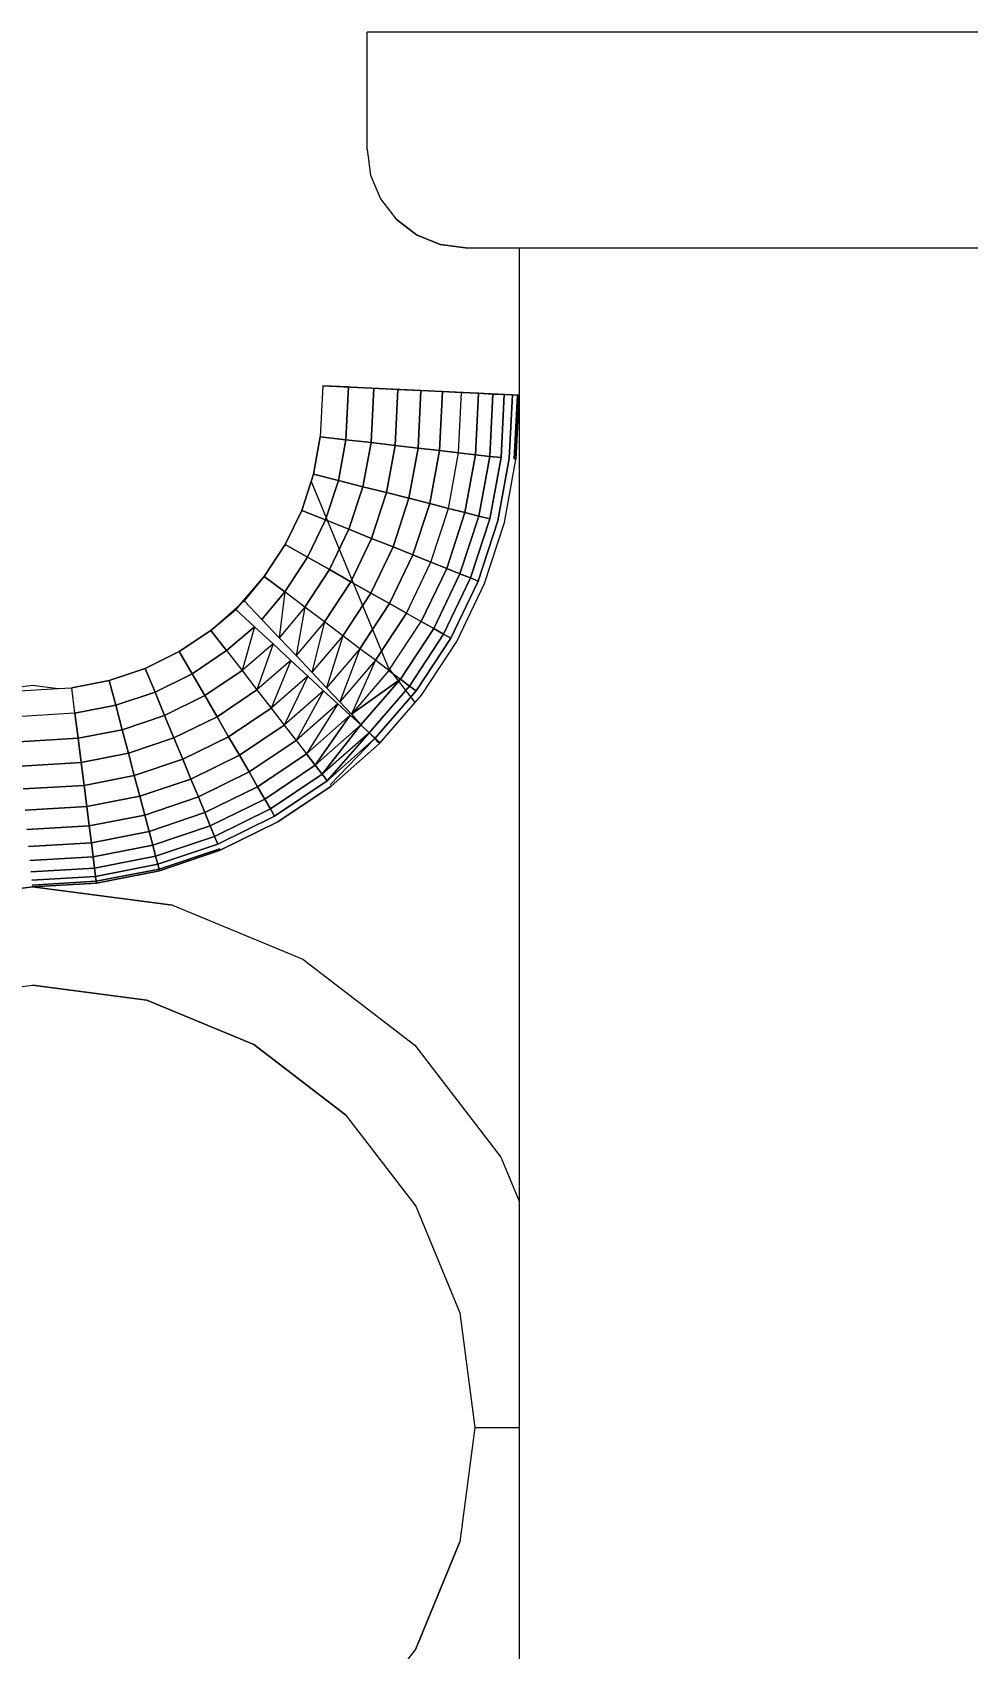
# Model space of a CAD drawing. Header units: inches. Extents: x -827 to 154, y -802 to 207.
# Drawn here: x 56.222 to 56.847, y -95.556 to -94.476 of the extents above; entities that cross this region are included whole.
import ezdxf

# ---------------------------------------------------------------- set-up
doc = ezdxf.new("R2010")
doc.units = ezdxf.units.IN
doc.header["$MEASUREMENT"] = 0
for name, color, linetype, lineweight in [('A-ANNO-DIMS', 211, 'Continuous', 9), ('A-ANNO-DIMS-48', 211, 'Continuous', 9), ('Layer0', 7, 'Continuous', 9), ('welding_bench_skp', 8, 'Continuous', 9)]:
    doc.layers.add(name, color=color, linetype=linetype, lineweight=lineweight)
doc.styles.add('Arial', font='arial.ttf', dxfattribs={"height": 4.5})
doc.dimstyles.new('Linear_-_3_32__Arial', dxfattribs={"dimscale": 12, "dimtxt": 4.591167, "dimasz": 0.5, "dimexe": 0.375, "dimexo": 0.25, "dimgap": 0.25, "dimtad": 1, "dimdec": 5, "dimrnd": 0.03125, "dimzin": 1, "dimdsep": 46, "dimlunit": 4, "dimtxsty": 'Arial', "dimblk1": 'OBLIQUE', "dimblk2": 'OBLIQUE', "dimsah": 1, "dimcen": 0.09, "dimdle": 0.375, "dimazin": 0, "dimtfac": 1, "dimtdec": 4, "dimtix": 1, "dimtmove": 0, "dimatfit": 3, "dimfxl": 1, "dimtvp": 1, "dimtfill": 1, "dimfrac": 2, "dimtolj": 1, "dimtzin": 0, "dimarcsym": 2})

# ---------------------------------------------------------------- blocks, each defined once
blk = doc.blocks.new('welding_bench_skp_12-403467-Level 1')
at = {"layer": 'Layer0'}
for p, q in [((7.375, 12.8086), (2.125, 12.8086)), ((2.125, 12.6595), (2.125, 12.8086)), ((2.125, 12.6595), (2.125, 12.8086)), ((2.125, 12.6595), (2.1293, 12.6271)), ((2.125, 12.6595), (2.1293, 12.6271)), ((2.1293, 12.6271), (2.1417, 12.597)), ((2.1293, 12.6271), (2.1417, 12.597)), ((2.1417, 12.597), (2.1616, 12.5711)), ((2.1417, 12.597), (2.1616, 12.5711)), ((2.1616, 12.5711), (2.1875, 12.5512)), ((2.1875, 12.5512), (2.1616, 12.5711)), ((2.1875, 12.5512), (2.2176, 12.5388)), ((2.2176, 12.5388), (2.1875, 12.5512)), ((2.2176, 12.5388), (2.25, 12.5345)), ((2.25, 12.5345), (2.2176, 12.5388)), ((2.25, 12.5345), (2.318, 12.5345)), ((2.25, 12.5345), (2.318, 12.5345)), ((2.318, 12.5345), (2.318, 9.5345)), ((2.318, 12.5345), (7.1862, 12.5345)), ((2.318, 12.5345), (2.318, 9.5345)), ((2.318, 12.5345), (7.1862, 12.5345)), ((2.0686, 12.3592), (2.0654, 12.2943)), ((2.0686, 12.3592), (2.0654, 12.2943)), ((2.0686, 12.3592), (2.318, 12.347)), ((2.318, 12.347), (2.0686, 12.3592)), ((2.1012, 12.3576), (2.0686, 12.3592)), ((2.0686, 12.3592), (2.1012, 12.3576)), ((2.1012, 12.3576), (2.0979, 12.2905)), ((2.0979, 12.2905), (2.1012, 12.3576)), ((2.1012, 12.3576), (2.1332, 12.356)), ((2.1012, 12.3576), (2.1332, 12.356)), ((2.1298, 12.2868), (2.1332, 12.356)), ((2.1332, 12.356), (2.1298, 12.2868)), ((2.1332, 12.356), (2.1641, 12.3545)), ((2.1332, 12.356), (2.1641, 12.3545)), ((2.1606, 12.2833), (2.1641, 12.3545)), ((2.1641, 12.3545), (2.1606, 12.2833)), ((2.1641, 12.3545), (2.1933, 12.3531)), ((2.1641, 12.3545), (2.1933, 12.3531)), ((2.1897, 12.2799), (2.1933, 12.3531)), ((2.1933, 12.3531), (2.1897, 12.2799)), ((2.1933, 12.3531), (2.2205, 12.3518)), ((2.1933, 12.3531), (2.2205, 12.3518)), ((2.2168, 12.2768), (2.2205, 12.3518)), ((2.2205, 12.3518), (2.2168, 12.2768)), ((2.2205, 12.3518), (2.245, 12.3506)), ((2.2205, 12.3518), (2.245, 12.3506)), ((2.2412, 12.2739), (2.245, 12.3506)), ((2.2412, 12.2739), (2.245, 12.3506)), ((2.245, 12.3506), (2.2665, 12.3495)), ((2.2665, 12.3495), (2.245, 12.3506)), ((2.2627, 12.2714), (2.2665, 12.3495)), ((2.2665, 12.3495), (2.2627, 12.2714)), ((2.2665, 12.3495), (2.2846, 12.3486)), ((2.2846, 12.3486), (2.2665, 12.3495)), ((2.2807, 12.2693), (2.2846, 12.3486)), ((2.2846, 12.3486), (2.2807, 12.2693)), ((2.299, 12.3479), (2.2846, 12.3486)), ((2.2846, 12.3486), (2.299, 12.3479)), ((2.299, 12.3479), (2.2951, 12.2677)), ((2.2951, 12.2677), (2.299, 12.3479)), ((2.299, 12.3479), (2.3095, 12.3474)), ((2.3095, 12.3474), (2.299, 12.3479)), ((2.3056, 12.2665), (2.3095, 12.3474)), ((2.3095, 12.3474), (2.3056, 12.2665)), ((2.3159, 12.3471), (2.3095, 12.3474)), ((2.3095, 12.3474), (2.3159, 12.3471)), ((2.3159, 12.3471), (2.3119, 12.2657)), ((2.3119, 12.2657), (2.3159, 12.3471)), ((2.314, 12.2655), (2.318, 12.347)), ((2.314, 12.2655), (2.318, 12.347)), ((2.318, 12.347), (2.314, 12.2655)), ((2.318, 12.347), (2.314, 12.2655)), ((2.314, 12.2655), (2.318, 12.347)), ((2.318, 12.347), (2.3159, 12.3471)), ((2.3159, 12.3471), (2.318, 12.347)), ((2.0567, 12.2467), (2.0654, 12.2943)), ((2.0654, 12.2943), (2.0567, 12.2467)), ((2.0654, 12.2943), (2.0979, 12.2905)), ((2.0979, 12.2905), (2.0654, 12.2943)), ((2.0884, 12.2387), (2.0979, 12.2905)), ((2.0979, 12.2905), (2.0884, 12.2387)), ((2.1298, 12.2868), (2.0979, 12.2905)), ((2.0979, 12.2905), (2.1298, 12.2868)), ((2.1195, 12.2308), (2.1298, 12.2868)), ((2.1298, 12.2868), (2.1195, 12.2308)), ((2.1606, 12.2833), (2.1298, 12.2868)), ((2.1298, 12.2868), (2.1606, 12.2833)), ((2.1606, 12.2833), (2.1495, 12.2232)), ((2.1495, 12.2232), (2.1606, 12.2833)), ((2.1897, 12.2799), (2.1606, 12.2833)), ((2.1606, 12.2833), (2.1897, 12.2799)), ((2.178, 12.216), (2.1897, 12.2799)), ((2.1897, 12.2799), (2.178, 12.216)), ((2.1897, 12.2799), (2.2168, 12.2768)), ((2.2168, 12.2768), (2.1897, 12.2799)), ((2.2044, 12.2093), (2.2168, 12.2768)), ((2.2168, 12.2768), (2.2044, 12.2093)), ((2.2168, 12.2768), (2.2412, 12.2739)), ((2.2412, 12.2739), (2.2168, 12.2768)), ((2.2282, 12.2032), (2.2412, 12.2739)), ((2.2282, 12.2032), (2.2412, 12.2739)), ((2.2627, 12.2714), (2.2412, 12.2739)), ((2.2412, 12.2739), (2.2627, 12.2714)), ((2.2491, 12.1979), (2.2627, 12.2714)), ((2.2627, 12.2714), (2.2491, 12.1979)), ((2.2627, 12.2714), (2.2807, 12.2693)), ((2.2807, 12.2693), (2.2627, 12.2714)), ((2.2807, 12.2693), (2.2668, 12.1935)), ((2.2668, 12.1935), (2.2807, 12.2693)), ((2.2807, 12.2693), (2.2951, 12.2677)), ((2.2951, 12.2677), (2.2807, 12.2693)), ((2.2951, 12.2677), (2.2808, 12.1899)), ((2.2808, 12.1899), (2.2951, 12.2677)), ((2.3056, 12.2665), (2.291, 12.1873)), ((2.291, 12.1873), (2.3056, 12.2665)), ((2.2993, 12.1852), (2.314, 12.2655)), ((2.2993, 12.1852), (2.314, 12.2655)), ((2.0417, 12.2007), (2.0567, 12.2467)), ((2.0567, 12.2467), (2.0417, 12.2007)), ((2.0536, 12.2373), (2.1519, 12)), ((2.0536, 12.2373), (2.1519, 12)), ((2.0884, 12.2387), (2.0567, 12.2467)), ((2.0567, 12.2467), (2.0884, 12.2387)), ((2.0884, 12.2387), (2.072, 12.1886)), ((2.072, 12.1886), (2.0884, 12.2387)), ((2.0884, 12.2387), (2.1195, 12.2308)), ((2.1195, 12.2308), (2.0884, 12.2387)), ((2.1018, 12.1766), (2.1195, 12.2308)), ((2.1195, 12.2308), (2.1018, 12.1766)), ((2.1195, 12.2308), (2.1495, 12.2232)), ((2.1495, 12.2232), (2.1195, 12.2308)), ((2.1495, 12.2232), (2.1306, 12.1651)), ((2.1306, 12.1651), (2.1495, 12.2232)), ((2.1495, 12.2232), (2.178, 12.216)), ((2.178, 12.216), (2.1495, 12.2232)), ((2.1579, 12.1542), (2.178, 12.216)), ((2.178, 12.216), (2.1579, 12.1542)), ((2.178, 12.216), (2.2044, 12.2093)), ((2.2044, 12.2093), (2.178, 12.216)), ((2.1831, 12.1441), (2.2044, 12.2093)), ((2.2044, 12.2093), (2.1831, 12.1441)), ((2.2044, 12.2093), (2.2282, 12.2032)), ((2.2282, 12.2032), (2.2044, 12.2093)), ((2.0208, 12.1572), (2.0417, 12.2007)), ((2.0417, 12.2007), (2.0208, 12.1572)), ((2.0417, 12.2007), (2.072, 12.1886)), ((2.072, 12.1886), (2.0417, 12.2007)), ((2.0492, 12.1411), (2.072, 12.1886)), ((2.072, 12.1886), (2.0492, 12.1411)), ((2.072, 12.1886), (2.1018, 12.1766)), ((2.1018, 12.1766), (2.072, 12.1886)), ((2.206, 12.1349), (2.2282, 12.2032)), ((2.206, 12.1349), (2.2282, 12.2032)), ((2.2491, 12.1979), (2.226, 12.1269)), ((2.226, 12.1269), (2.2491, 12.1979)), ((2.2491, 12.1979), (2.2282, 12.2032)), ((2.2282, 12.2032), (2.2491, 12.1979)), ((2.2668, 12.1935), (2.2429, 12.1201)), ((2.2429, 12.1201), (2.2668, 12.1935)), ((2.2491, 12.1979), (2.2668, 12.1935)), ((2.2668, 12.1935), (2.2491, 12.1979)), ((2.2808, 12.1899), (2.2563, 12.1147)), ((2.2563, 12.1147), (2.2808, 12.1899)), ((2.2668, 12.1935), (2.2808, 12.1899)), ((2.2808, 12.1899), (2.2668, 12.1935)), ((2.0772, 12.1253), (2.1018, 12.1766)), ((2.1018, 12.1766), (2.0772, 12.1253)), ((2.1018, 12.1766), (2.1306, 12.1651)), ((2.1306, 12.1651), (2.1018, 12.1766)), ((2.2661, 12.1108), (2.291, 12.1873)), ((2.291, 12.1873), (2.2661, 12.1108)), ((2.274, 12.1076), (2.2993, 12.1852)), ((2.274, 12.1076), (2.2993, 12.1852)), ((1.9942, 12.1166), (2.0208, 12.1572)), ((2.0208, 12.1572), (1.9942, 12.1166)), ((2.0492, 12.1411), (2.0208, 12.1572)), ((2.0208, 12.1572), (2.0492, 12.1411)), ((2.1042, 12.11), (2.1306, 12.1651)), ((2.1306, 12.1651), (2.1042, 12.11)), ((2.1297, 12.0956), (2.1579, 12.1542)), ((2.1579, 12.1542), (2.1297, 12.0956)), ((2.1579, 12.1542), (2.1306, 12.1651)), ((2.1306, 12.1651), (2.1579, 12.1542)), ((2.1831, 12.1441), (2.1579, 12.1542)), ((2.1579, 12.1542), (2.1831, 12.1441)), ((2.0202, 12.0969), (2.0492, 12.1411)), ((2.0492, 12.1411), (2.0202, 12.0969)), ((2.0772, 12.1253), (2.0492, 12.1411)), ((2.0492, 12.1411), (2.0772, 12.1253)), ((2.1831, 12.1441), (2.1534, 12.0822)), ((2.1534, 12.0822), (2.1831, 12.1441)), ((2.1748, 12.0701), (2.206, 12.1349)), ((2.1748, 12.0701), (2.206, 12.1349)), ((2.1831, 12.1441), (2.206, 12.1349)), ((2.206, 12.1349), (2.1831, 12.1441)), ((2.1936, 12.0595), (2.226, 12.1269)), ((2.226, 12.1269), (2.1936, 12.0595)), ((2.226, 12.1269), (2.206, 12.1349)), ((2.206, 12.1349), (2.226, 12.1269)), ((2.2429, 12.1201), (2.226, 12.1269)), ((2.226, 12.1269), (2.2429, 12.1201)), ((1.9942, 12.1166), (1.963, 12.0805)), ((1.963, 12.0805), (1.9942, 12.1166)), ((1.9942, 12.1166), (1.9688, 12.0857)), ((1.9942, 12.1166), (1.9688, 12.0857)), ((2.0202, 12.0969), (1.9942, 12.1166)), ((1.9942, 12.1166), (2.0202, 12.0969)), ((2.0459, 12.0776), (2.0772, 12.1253)), ((2.0772, 12.1253), (2.0459, 12.0776)), ((2.0706, 12.0589), (2.1042, 12.11)), ((2.1042, 12.11), (2.0706, 12.0589)), ((2.1042, 12.11), (2.0772, 12.1253)), ((2.0772, 12.1253), (2.1042, 12.11)), ((2.1297, 12.0956), (2.1042, 12.11)), ((2.1042, 12.11), (2.1297, 12.0956)), ((2.2429, 12.1201), (2.2095, 12.0505)), ((2.2095, 12.0505), (2.2429, 12.1201)), ((2.2563, 12.1147), (2.2221, 12.0434)), ((2.2221, 12.0434), (2.2563, 12.1147)), ((2.2661, 12.1108), (2.2312, 12.0382)), ((2.2312, 12.0382), (2.2661, 12.1108)), ((2.2387, 12.034), (2.274, 12.1076)), ((2.2387, 12.034), (2.274, 12.1076)), ((2.2563, 12.1147), (2.2429, 12.1201)), ((2.2429, 12.1201), (2.2563, 12.1147)), ((2.2661, 12.1108), (2.2563, 12.1147)), ((2.2563, 12.1147), (2.2661, 12.1108)), ((1.963, 12.0805), (1.9688, 12.0857)), ((1.9912, 12.062), (1.9688, 12.0857)), ((2.0202, 12.0969), (1.9912, 12.062)), ((1.9912, 12.062), (2.0202, 12.0969)), ((2.0202, 12.0969), (2.0132, 12.0387)), ((2.0202, 12.0969), (2.0132, 12.0387)), ((2.0459, 12.0776), (2.0202, 12.0969)), ((2.0459, 12.0776), (2.0202, 12.0969)), ((2.1297, 12.0956), (2.094, 12.0412)), ((2.094, 12.0412), (2.1297, 12.0956)), ((2.1297, 12.0956), (2.1534, 12.0822)), ((2.1534, 12.0822), (2.1297, 12.0956)), ((1.963, 12.0805), (1.9264, 12.0481)), ((1.9264, 12.0481), (1.963, 12.0805)), ((1.9264, 12.0481), (1.958, 12.0747)), ((1.958, 12.0747), (1.9264, 12.0481)), ((1.963, 12.0805), (1.958, 12.0747)), ((1.958, 12.0747), (1.9819, 12.0526)), ((2.0459, 12.0776), (2.0132, 12.0387)), ((2.0459, 12.0776), (2.0132, 12.0387)), ((2.0459, 12.0776), (2.0345, 12.0162)), ((2.0459, 12.0776), (2.0345, 12.0162)), ((2.0706, 12.0589), (2.0459, 12.0776)), ((2.0706, 12.0589), (2.0459, 12.0776)), ((2.1157, 12.0248), (2.1534, 12.0822)), ((2.1534, 12.0822), (2.1157, 12.0248)), ((2.1354, 12.01), (2.1748, 12.0701)), ((2.1748, 12.0701), (2.1354, 12.01)), ((2.1748, 12.0701), (2.1534, 12.0822)), ((2.1534, 12.0822), (2.1748, 12.0701)), ((2.1748, 12.0701), (2.1936, 12.0595)), ((2.1748, 12.0701), (2.1936, 12.0595)), ((1.8862, 12.0212), (1.9264, 12.0481)), ((1.9264, 12.0481), (1.8862, 12.0212)), ((1.9264, 12.0481), (1.9463, 12.0223)), ((1.9463, 12.0223), (1.9264, 12.0481)), ((1.9819, 12.0526), (1.9463, 12.0223)), ((1.9463, 12.0223), (1.9819, 12.0526)), ((1.9819, 12.0526), (1.9659, 11.9969)), ((1.9819, 12.0526), (1.9659, 11.9969)), ((2.0054, 12.0308), (1.9819, 12.0526)), ((1.9912, 12.062), (2.0132, 12.0387)), ((2.0706, 12.0589), (2.0345, 12.0162)), ((2.0706, 12.0589), (2.0345, 12.0162)), ((2.0706, 12.0589), (2.0546, 11.9949)), ((2.0706, 12.0589), (2.0546, 11.9949)), ((2.094, 12.0412), (2.0706, 12.0589)), ((2.094, 12.0412), (2.0706, 12.0589)), ((2.1526, 11.997), (2.1936, 12.0595)), ((2.1526, 11.997), (2.1936, 12.0595)), ((2.2095, 12.0505), (2.1671, 11.986)), ((2.1671, 11.986), (2.2095, 12.0505)), ((2.1936, 12.0595), (2.2095, 12.0505)), ((2.2095, 12.0505), (2.1936, 12.0595)), ((2.2095, 12.0505), (2.2221, 12.0434)), ((2.2221, 12.0434), (2.2095, 12.0505)), ((2.0054, 12.0308), (1.9659, 11.9969)), ((2.0054, 12.0308), (1.9659, 11.9969)), ((2.0054, 12.0308), (1.9849, 11.9723)), ((2.0054, 12.0308), (1.9849, 11.9723)), ((2.0281, 12.0098), (2.0054, 12.0308)), ((2.0132, 12.0387), (2.0345, 12.0162)), ((2.094, 12.0412), (2.0546, 11.9949)), ((2.094, 12.0412), (2.0546, 11.9949)), ((2.094, 12.0412), (2.0733, 11.9752)), ((2.094, 12.0412), (2.0733, 11.9752)), ((2.1157, 12.0248), (2.0733, 11.9752)), ((2.1157, 12.0248), (2.0733, 11.9752)), ((2.1157, 12.0248), (2.0902, 11.9573)), ((2.1157, 12.0248), (2.0902, 11.9573)), ((2.1157, 12.0248), (2.094, 12.0412)), ((2.1157, 12.0248), (2.094, 12.0412)), ((2.1354, 12.01), (2.1157, 12.0248)), ((2.1354, 12.01), (2.1157, 12.0248)), ((2.2221, 12.0434), (2.1787, 11.9773)), ((2.1787, 11.9773), (2.2221, 12.0434)), ((2.2312, 12.0382), (2.1871, 11.971)), ((2.1871, 11.971), (2.2312, 12.0382)), ((2.1939, 11.9658), (2.2387, 12.034)), ((2.1939, 11.9658), (2.2387, 12.034)), ((2.2221, 12.0434), (2.2312, 12.0382)), ((2.2312, 12.0382), (2.2221, 12.0434)), ((1.8428, 11.9998), (1.8862, 12.0212)), ((1.8862, 12.0212), (1.8428, 11.9998)), ((1.9026, 11.9929), (1.8862, 12.0212)), ((1.8862, 12.0212), (1.9026, 11.9929)), ((1.9026, 11.9929), (1.9463, 12.0223)), ((1.9463, 12.0223), (1.9026, 11.9929)), ((1.9463, 12.0223), (1.9659, 11.9969)), ((1.9463, 12.0223), (1.9659, 11.9969)), ((2.0281, 12.0098), (1.9849, 11.9723)), ((2.0281, 12.0098), (1.9849, 11.9723)), ((2.0281, 12.0098), (2.0028, 11.9491)), ((2.0281, 12.0098), (2.0028, 11.9491)), ((2.0497, 11.9899), (2.0281, 12.0098)), ((2.0345, 12.0162), (2.0546, 11.9949)), ((2.1354, 12.01), (2.0902, 11.9573)), ((2.1354, 12.01), (2.0902, 11.9573)), ((2.1354, 12.01), (2.105, 11.9416)), ((2.1354, 12.01), (2.105, 11.9416)), ((2.1526, 11.997), (2.1354, 12.01)), ((2.1526, 11.997), (2.1354, 12.01)), ((1.7495, 11.9751), (1.797, 11.9843)), ((1.797, 11.9843), (1.7495, 11.9751)), ((1.797, 11.9843), (1.8428, 11.9998)), ((1.8428, 11.9998), (1.797, 11.9843)), ((1.8053, 11.9528), (1.797, 11.9843)), ((1.797, 11.9843), (1.8053, 11.9528)), ((1.8428, 11.9998), (1.8553, 11.9696)), ((1.8553, 11.9696), (1.8428, 11.9998)), ((1.9026, 11.9929), (1.8553, 11.9696)), ((1.8553, 11.9696), (1.9026, 11.9929)), ((1.9186, 11.9651), (1.9026, 11.9929)), ((1.9026, 11.9929), (1.9186, 11.9651)), ((1.9186, 11.9651), (1.9659, 11.9969)), ((1.9659, 11.9969), (1.9186, 11.9651)), ((1.9659, 11.9969), (1.9849, 11.9723)), ((1.9659, 11.9969), (1.9849, 11.9723)), ((2.0497, 11.9899), (2.0028, 11.9491)), ((2.0497, 11.9899), (2.0028, 11.9491)), ((2.0497, 11.9899), (2.0195, 11.9276)), ((2.0497, 11.9899), (2.0195, 11.9276)), ((2.0696, 11.9714), (2.0497, 11.9899)), ((2.0546, 11.9949), (2.0733, 11.9752)), ((2.1526, 11.997), (2.105, 11.9416)), ((2.1526, 11.997), (2.105, 11.9416)), ((2.1671, 11.986), (2.105, 11.9416)), ((2.105, 11.9416), (2.1671, 11.986)), ((2.1671, 11.986), (2.1168, 11.9278)), ((2.1168, 11.9278), (2.1671, 11.986)), ((2.1519, 12), (2.1855, 11.9562)), ((2.1519, 12), (2.1855, 11.9562)), ((2.1526, 11.997), (2.1671, 11.986)), ((2.1526, 11.997), (2.1671, 11.986)), ((2.1671, 11.986), (2.1787, 11.9773)), ((2.1787, 11.9773), (2.1671, 11.986)), ((1.4551, 11.9462), (1.6994, 11.9784)), ((1.4551, 11.9462), (1.6994, 11.9784)), ((1.6757, 11.9707), (1.7322, 11.9741)), ((1.6994, 11.9784), (1.7322, 11.9741)), ((1.6994, 11.9784), (1.7322, 11.9741)), ((1.7322, 11.9741), (1.7495, 11.9751)), ((1.7536, 11.9427), (1.7495, 11.9751)), ((1.8053, 11.9528), (1.8553, 11.9696)), ((1.8553, 11.9696), (1.8053, 11.9528)), ((1.8675, 11.9399), (1.8553, 11.9696)), ((1.8553, 11.9696), (1.8675, 11.9399)), ((1.8675, 11.9399), (1.9186, 11.9651)), ((1.9186, 11.9651), (1.8675, 11.9399)), ((1.9342, 11.9383), (1.9186, 11.9651)), ((1.9186, 11.9651), (1.9342, 11.9383)), ((1.9342, 11.9383), (1.9849, 11.9723)), ((1.9849, 11.9723), (1.9342, 11.9383)), ((1.9849, 11.9723), (2.0028, 11.9491)), ((1.9849, 11.9723), (2.0028, 11.9491)), ((2.0696, 11.9714), (2.0195, 11.9276)), ((2.0696, 11.9714), (2.0195, 11.9276)), ((2.0696, 11.9714), (2.0345, 11.9081)), ((2.0696, 11.9714), (2.0345, 11.9081)), ((2.0876, 11.9547), (2.0696, 11.9714)), ((2.0733, 11.9752), (2.0902, 11.9573)), ((2.1274, 11.918), (2.1787, 11.9773)), ((2.1787, 11.9773), (2.1274, 11.918)), ((2.1871, 11.971), (2.1351, 11.9108)), ((2.1351, 11.9108), (2.1871, 11.971)), ((2.1414, 11.9051), (2.1939, 11.9658)), ((2.1414, 11.9051), (2.1939, 11.9658)), ((2.1871, 11.971), (2.1787, 11.9773)), ((2.1787, 11.9773), (2.1871, 11.971)), ((1.7536, 11.9427), (1.6788, 11.9383)), ((1.7536, 11.9427), (1.8053, 11.9528)), ((1.8053, 11.9528), (1.7536, 11.9427)), ((1.7576, 11.9108), (1.7536, 11.9427)), ((1.7536, 11.9427), (1.7576, 11.9108)), ((1.8136, 11.9217), (1.8053, 11.9528)), ((1.8053, 11.9528), (1.8136, 11.9217)), ((1.9489, 11.9129), (2.0028, 11.9491)), ((2.0028, 11.9491), (1.9489, 11.9129)), ((2.0028, 11.9491), (2.0195, 11.9276)), ((2.0028, 11.9491), (2.0195, 11.9276)), ((2.0876, 11.9547), (2.0345, 11.9081)), ((2.0876, 11.9547), (2.0345, 11.9081)), ((2.0876, 11.9547), (2.0477, 11.891)), ((2.0876, 11.9547), (2.0477, 11.891)), ((2.1035, 11.9401), (2.0876, 11.9547)), ((2.0902, 11.9573), (2.105, 11.9416)), ((2.105, 11.9416), (2.1168, 11.9278)), ((1.7576, 11.9108), (1.8136, 11.9217)), ((1.8136, 11.9217), (1.7576, 11.9108)), ((1.8136, 11.9217), (1.8675, 11.9399)), ((1.8675, 11.9399), (1.8136, 11.9217)), ((1.8136, 11.9217), (1.8215, 11.8918)), ((1.8215, 11.8918), (1.8136, 11.9217)), ((1.8794, 11.9113), (1.8675, 11.9399)), ((1.8675, 11.9399), (1.8794, 11.9113)), ((1.8794, 11.9113), (1.9342, 11.9383)), ((1.9342, 11.9383), (1.8794, 11.9113)), ((1.9489, 11.9129), (1.9342, 11.9383)), ((1.9342, 11.9383), (1.9489, 11.9129)), ((2.0195, 11.9276), (1.9625, 11.8893)), ((1.9625, 11.8893), (2.0195, 11.9276)), ((2.0195, 11.9276), (2.0345, 11.9081)), ((2.0195, 11.9276), (2.0345, 11.9081)), ((2.1035, 11.9401), (2.0477, 11.891)), ((2.1035, 11.9401), (2.0477, 11.891)), ((2.0588, 11.8766), (2.1035, 11.9401)), ((2.1035, 11.9401), (2.0588, 11.8766)), ((2.1168, 11.9278), (2.0588, 11.8766)), ((2.1168, 11.9278), (2.0588, 11.8766)), ((2.0677, 11.8651), (2.1168, 11.9278)), ((2.1168, 11.9278), (2.0677, 11.8651)), ((2.1168, 11.9278), (2.1035, 11.9401)), ((2.1168, 11.9278), (2.1274, 11.918)), ((2.1274, 11.918), (2.1168, 11.9278)), ((1.6818, 11.9064), (1.7576, 11.9108)), ((1.7576, 11.9108), (1.6818, 11.9064)), ((1.7615, 11.8801), (1.7576, 11.9108)), ((1.7576, 11.9108), (1.7615, 11.8801)), ((1.8794, 11.9113), (1.8215, 11.8918)), ((1.8215, 11.8918), (1.8794, 11.9113)), ((1.8794, 11.9113), (1.8906, 11.8841)), ((1.8906, 11.8841), (1.8794, 11.9113)), ((1.9489, 11.9129), (1.8906, 11.8841)), ((1.8906, 11.8841), (1.9489, 11.9129)), ((1.9489, 11.9129), (1.9625, 11.8893)), ((1.9625, 11.8893), (1.9489, 11.9129)), ((1.9748, 11.868), (2.0345, 11.9081)), ((2.0345, 11.9081), (1.9748, 11.868)), ((2.0345, 11.9081), (2.0477, 11.891)), ((2.0345, 11.9081), (2.0477, 11.891)), ((2.1274, 11.918), (2.0677, 11.8651)), ((2.1274, 11.918), (2.0677, 11.8651)), ((2.0741, 11.8568), (2.1274, 11.918)), ((2.1274, 11.918), (2.0741, 11.8568)), ((2.1351, 11.9108), (2.0741, 11.8568)), ((2.1351, 11.9108), (2.0741, 11.8568)), ((2.1351, 11.9108), (2.078, 11.8518)), ((2.078, 11.8518), (2.1351, 11.9108)), ((2.0793, 11.8501), (2.1404, 11.9041)), ((2.1404, 11.9041), (2.0793, 11.8501)), ((2.1414, 11.9051), (2.127, 11.9183)), ((2.127, 11.9183), (2.1404, 11.9041)), ((2.1351, 11.9108), (2.1274, 11.918)), ((2.1274, 11.918), (2.1351, 11.9108)), ((2.1351, 11.9108), (2.1398, 11.9065)), ((2.139, 11.9057), (2.1351, 11.9108)), ((2.1404, 11.9041), (2.1414, 11.9051)), ((2.1404, 11.9041), (2.1414, 11.9051)), ((1.6848, 11.8755), (1.7615, 11.8801)), ((1.7615, 11.8801), (1.6848, 11.8755)), ((1.7615, 11.8801), (1.8215, 11.8918)), ((1.8215, 11.8918), (1.7615, 11.8801)), ((1.7652, 11.851), (1.7615, 11.8801)), ((1.7615, 11.8801), (1.7652, 11.851)), ((1.829, 11.8634), (1.8215, 11.8918)), ((1.8215, 11.8918), (1.829, 11.8634)), ((1.829, 11.8634), (1.8906, 11.8841)), ((1.8906, 11.8841), (1.829, 11.8634)), ((1.901, 11.859), (1.8906, 11.8841)), ((1.8906, 11.8841), (1.901, 11.859)), ((1.901, 11.859), (1.9625, 11.8893)), ((1.9625, 11.8893), (1.901, 11.859)), ((1.9625, 11.8893), (1.9748, 11.868)), ((1.9748, 11.868), (1.9625, 11.8893)), ((2.0477, 11.891), (1.9856, 11.8493)), ((1.9856, 11.8493), (2.0477, 11.891)), ((2.0477, 11.891), (2.0588, 11.8766)), ((2.0588, 11.8766), (2.0477, 11.891)), ((1.7652, 11.851), (1.829, 11.8634)), ((1.829, 11.8634), (1.7652, 11.851)), ((1.836, 11.8371), (1.829, 11.8634)), ((1.829, 11.8634), (1.836, 11.8371)), ((1.9104, 11.8362), (1.9748, 11.868)), ((1.9748, 11.868), (1.9104, 11.8362)), ((1.9748, 11.868), (1.9856, 11.8493)), ((1.9856, 11.8493), (1.9748, 11.868)), ((1.9947, 11.8336), (2.0588, 11.8766)), ((2.0588, 11.8766), (1.9947, 11.8336)), ((2.002, 11.8211), (2.0677, 11.8651)), ((2.0677, 11.8651), (2.002, 11.8211)), ((2.0588, 11.8766), (2.0677, 11.8651)), ((2.0677, 11.8651), (2.0588, 11.8766)), ((2.0741, 11.8568), (2.0677, 11.8651)), ((2.0677, 11.8651), (2.0741, 11.8568)), ((1.6876, 11.8464), (1.7652, 11.851)), ((1.7652, 11.851), (1.6876, 11.8464)), ((1.7686, 11.824), (1.7652, 11.851)), ((1.7652, 11.851), (1.7686, 11.824)), ((1.836, 11.8371), (1.901, 11.859)), ((1.901, 11.859), (1.836, 11.8371)), ((1.9104, 11.8362), (1.901, 11.859)), ((1.901, 11.859), (1.9104, 11.8362)), ((1.9186, 11.8163), (1.9856, 11.8493)), ((1.9856, 11.8493), (1.9186, 11.8163)), ((1.9947, 11.8336), (1.9856, 11.8493)), ((1.9856, 11.8493), (1.9947, 11.8336)), ((2.0073, 11.812), (2.0741, 11.8568)), ((2.0741, 11.8568), (2.0073, 11.812)), ((2.0115, 11.8046), (2.0793, 11.8501)), ((2.0793, 11.8501), (2.0115, 11.8046)), ((1.6901, 11.8193), (1.7686, 11.824)), ((1.7686, 11.824), (1.6901, 11.8193)), ((1.7686, 11.824), (1.836, 11.8371)), ((1.836, 11.8371), (1.7686, 11.824)), ((1.7717, 11.7995), (1.7686, 11.824)), ((1.7686, 11.824), (1.7717, 11.7995)), ((1.8423, 11.8133), (1.836, 11.8371)), ((1.836, 11.8371), (1.8423, 11.8133)), ((1.8423, 11.8133), (1.9104, 11.8362)), ((1.9104, 11.8362), (1.8423, 11.8133)), ((1.9186, 11.8163), (1.9104, 11.8362)), ((1.9104, 11.8362), (1.9186, 11.8163)), ((1.9255, 11.7995), (1.9947, 11.8336)), ((1.9947, 11.8336), (1.9255, 11.7995)), ((1.9311, 11.7861), (2.002, 11.8211)), ((2.002, 11.8211), (1.9311, 11.7861)), ((2.002, 11.8211), (1.9947, 11.8336)), ((1.9947, 11.8336), (2.002, 11.8211)), ((2.0073, 11.812), (2.002, 11.8211)), ((2.002, 11.8211), (2.0073, 11.812)), ((1.6925, 11.7948), (1.7717, 11.7995)), ((1.7717, 11.7995), (1.6925, 11.7948)), ((1.7717, 11.7995), (1.8423, 11.8133)), ((1.8423, 11.8133), (1.7717, 11.7995)), ((1.7744, 11.7781), (1.7717, 11.7995)), ((1.7717, 11.7995), (1.7744, 11.7781)), ((1.8478, 11.7924), (1.8423, 11.8133)), ((1.8423, 11.8133), (1.8478, 11.7924)), ((1.9186, 11.8163), (1.8478, 11.7924)), ((1.8478, 11.7924), (1.9186, 11.8163)), ((1.8524, 11.7748), (1.9255, 11.7995)), ((1.9255, 11.7995), (1.8524, 11.7748)), ((1.9186, 11.8163), (1.9255, 11.7995)), ((1.9255, 11.7995), (1.9186, 11.8163)), ((1.9255, 11.7995), (1.9311, 11.7861)), ((1.9311, 11.7861), (1.9255, 11.7995)), ((2.0073, 11.812), (1.9351, 11.7764)), ((1.9351, 11.7764), (2.0073, 11.812)), ((1.9383, 11.7685), (2.0115, 11.8046)), ((2.0115, 11.8046), (1.9383, 11.7685)), ((1.7744, 11.7781), (1.6945, 11.7734)), ((1.6945, 11.7734), (1.7744, 11.7781)), ((1.8478, 11.7924), (1.7744, 11.7781)), ((1.7744, 11.7781), (1.8478, 11.7924)), ((1.7767, 11.7601), (1.7744, 11.7781)), ((1.7744, 11.7781), (1.7767, 11.7601)), ((1.8524, 11.7748), (1.8478, 11.7924)), ((1.8478, 11.7924), (1.8524, 11.7748)), ((1.8561, 11.7608), (1.9311, 11.7861)), ((1.9311, 11.7861), (1.8561, 11.7608)), ((1.9311, 11.7861), (1.9351, 11.7764)), ((1.9351, 11.7764), (1.9311, 11.7861)), ((1.6962, 11.7553), (1.7767, 11.7601)), ((1.7767, 11.7601), (1.6962, 11.7553)), ((1.7767, 11.7601), (1.8524, 11.7748)), ((1.8524, 11.7748), (1.7767, 11.7601)), ((1.7767, 11.7601), (1.7785, 11.7457)), ((1.7785, 11.7457), (1.7767, 11.7601)), ((1.7785, 11.7457), (1.8561, 11.7608)), ((1.8561, 11.7608), (1.7785, 11.7457)), ((1.8561, 11.7608), (1.8524, 11.7748)), ((1.8524, 11.7748), (1.8561, 11.7608)), ((1.8588, 11.7507), (1.8561, 11.7608)), ((1.8561, 11.7608), (1.8588, 11.7507)), ((1.8588, 11.7507), (1.9351, 11.7764)), ((1.9351, 11.7764), (1.8588, 11.7507)), ((1.8605, 11.7445), (1.9375, 11.7705)), ((1.9375, 11.7705), (1.8605, 11.7445)), ((1.861, 11.7424), (1.9383, 11.7685)), ((1.861, 11.7424), (1.9383, 11.7685)), ((1.861, 11.7424), (1.9383, 11.7685)), ((1.861, 11.7424), (1.9383, 11.7685)), ((1.9383, 11.7685), (1.861, 11.7424)), ((1.6976, 11.7409), (1.7785, 11.7457)), ((1.7785, 11.7457), (1.6976, 11.7409)), ((1.7785, 11.7457), (1.7798, 11.7353)), ((1.7798, 11.7353), (1.7785, 11.7457)), ((1.8588, 11.7507), (1.7798, 11.7353)), ((1.7798, 11.7353), (1.8588, 11.7507)), ((1.7806, 11.729), (1.8605, 11.7445)), ((1.8605, 11.7445), (1.7806, 11.729)), ((1.7809, 11.7268), (1.861, 11.7424)), ((1.7809, 11.7268), (1.861, 11.7424)), ((1.7809, 11.7268), (1.861, 11.7424)), ((1.7809, 11.7268), (1.861, 11.7424)), ((1.861, 11.7424), (1.7809, 11.7268)), ((1.8605, 11.7445), (1.8588, 11.7507)), ((1.8588, 11.7507), (1.8605, 11.7445)), ((1.861, 11.7424), (1.8605, 11.7445)), ((1.8605, 11.7445), (1.861, 11.7424)), ((1.5215, 11.6986), (1.6994, 11.722)), ((1.6994, 11.722), (1.5215, 11.6986)), ((1.6986, 11.7305), (1.7798, 11.7353)), ((1.7798, 11.7353), (1.6986, 11.7305)), ((1.6992, 11.7241), (1.7806, 11.729)), ((1.7806, 11.729), (1.6992, 11.7241)), ((1.7809, 11.7268), (1.6994, 11.722)), ((1.6994, 11.722), (1.7809, 11.7268)), ((1.6994, 11.722), (1.7809, 11.7268)), ((1.7809, 11.7268), (1.6994, 11.722)), ((1.6994, 11.722), (1.7809, 11.7268)), ((1.8774, 11.6986), (1.6994, 11.722)), ((1.6994, 11.722), (1.8774, 11.6986)), ((1.7806, 11.729), (1.7798, 11.7353)), ((1.7798, 11.7353), (1.7806, 11.729)), ((1.7809, 11.7268), (1.7806, 11.729)), ((1.7806, 11.729), (1.7809, 11.7268)), ((1.8774, 11.6986), (2.0432, 11.6299)), ((1.8774, 11.6986), (2.0432, 11.6299)), ((2.0432, 11.6299), (2.1856, 11.5206)), ((2.0432, 11.6299), (2.1856, 11.5206)), ((1.5538, 11.5778), (1.6994, 11.597)), ((1.5538, 11.5778), (1.6994, 11.597)), ((1.6994, 11.597), (1.845, 11.5778)), ((1.845, 11.5778), (1.6994, 11.597)), ((1.845, 11.5778), (1.9807, 11.5216)), ((1.9807, 11.5216), (1.845, 11.5778)), ((1.9807, 11.5216), (2.0972, 11.4322)), ((2.0972, 11.4322), (1.9807, 11.5216)), ((2.1856, 11.5206), (2.2948, 11.3782)), ((2.1856, 11.5206), (2.2948, 11.3782)), ((2.0972, 11.4322), (2.1866, 11.3157)), ((2.0972, 11.4322), (2.1866, 11.3157)), ((2.2948, 11.3782), (2.318, 11.3222)), ((2.2948, 11.3782), (2.318, 11.3222)), ((2.1866, 11.3157), (2.2428, 11.1801)), ((2.1866, 11.3157), (2.2428, 11.1801)), ((2.2428, 11.1801), (2.2619, 11.0345)), ((2.2428, 11.1801), (2.2619, 11.0345)), ((2.2619, 11.0345), (2.2428, 10.8889)), ((2.2619, 11.0345), (2.2428, 10.8889)), ((2.2619, 11.0345), (2.318, 11.0345)), ((2.1866, 10.7532), (2.2428, 10.8889)), ((2.2428, 10.8889), (2.1866, 10.7532)), ((2.1866, 10.7532), (2.0972, 10.6367))]:
    blk.add_line(p, q, dxfattribs=at)
blk = doc.blocks.new('welding_bench_skp_1-403456-Level 1')
at = {"xscale": 0.5253999999999984, "yscale": 0.5253999999999984, "zscale": 0.5253999999999984, "rotation": 270}
blk.add_blockref('welding_bench_skp_12-403467-Level 1', (27.0621, 55.3949), dxfattribs=at)
blk = doc.blocks.new('welding_bench_skp-403450-Level 1')
blk.add_blockref('welding_bench_skp_1-403456-Level 1', (0, 0))
blk = doc.blocks.new('DIMBLOCK3-Level 1')
at = {"layer": 'A-ANNO-DIMS-48'}
for p, q in [((149.1653, 128.0236), (149.1653, -235.9764)), ((46.1044, 123.5236), (153.6653, 123.5236)), ((149.1653, 123.5236), (46.1044, 123.5236)), ((46.1044, -231.4764), (153.6653, -231.4764)), ((149.1653, -231.4764), (46.1044, -231.4764))]:
    blk.add_line(p, q, dxfattribs=at)
at = {"layer": 'A-ANNO-DIMS-48', "lineweight": 50}
for p, q in [((149.1653, 123.5236), (146.1653, 126.5236)), ((149.1653, 123.5236), (152.1653, 120.5236)), ((149.1653, -231.4764), (146.1653, -228.4764)), ((149.1653, -231.4764), (152.1653, -234.4764))]:
    blk.add_line(p, q, dxfattribs=at)
at = {"layer": 'A-ANNO-DIMS-48', "color": 0, "insert": (140.3232, -63.7238), "char_height": 4.5, "width": 23.393763, "attachment_point": 1, "rotation": 90, "line_spacing_factor": 0.941778, "style": 'Arial', "bg_fill": 3, "box_fill_scale": 1.25, "bg_fill_color": 256, "bg_fill_true_color": 13158600, "bg_fill_transparency": 0}
blk.add_mtext('29\' - 7"', dxfattribs=at)
blk = doc.blocks.new('_Oblique')
at = {"color": 0, "linetype": 'ByBlock', "lineweight": -2}
blk.add_line((-0.5, -0.5), (0.5, 0.5), dxfattribs=at)

msp = doc.modelspace()

# ---------------------------------------------------------------- block references
at = {"layer": 'welding_bench_skp', "color": 7, "rotation": 90.0000000000004}
msp.add_blockref('welding_bench_skp-403450-Level 1', (110.724377, -128.267836), dxfattribs=at)

# ---------------------------------------------------------------- next in the draw order: dimensions: what is measured, and where the dimension line sits
at = {"layer": 'A-ANNO-DIMS'}
dim = msp.add_linear_dim(base=(149.16527, -231.476424), p1=(43.104386, 123.523576), p2=(43.104386, -231.476424), angle=90, dimstyle='Linear_-_3_32__Arial', override={"dimpost": '<>', "dimfxl": 355}, dxfattribs=at)
dim.commit()
dim.dimension.update_dxf_attribs({"geometry": 'DIMBLOCK3-Level 1', "text_midpoint": (143.867692, -53.976424)})

doc.saveas('drawing.dxf')
